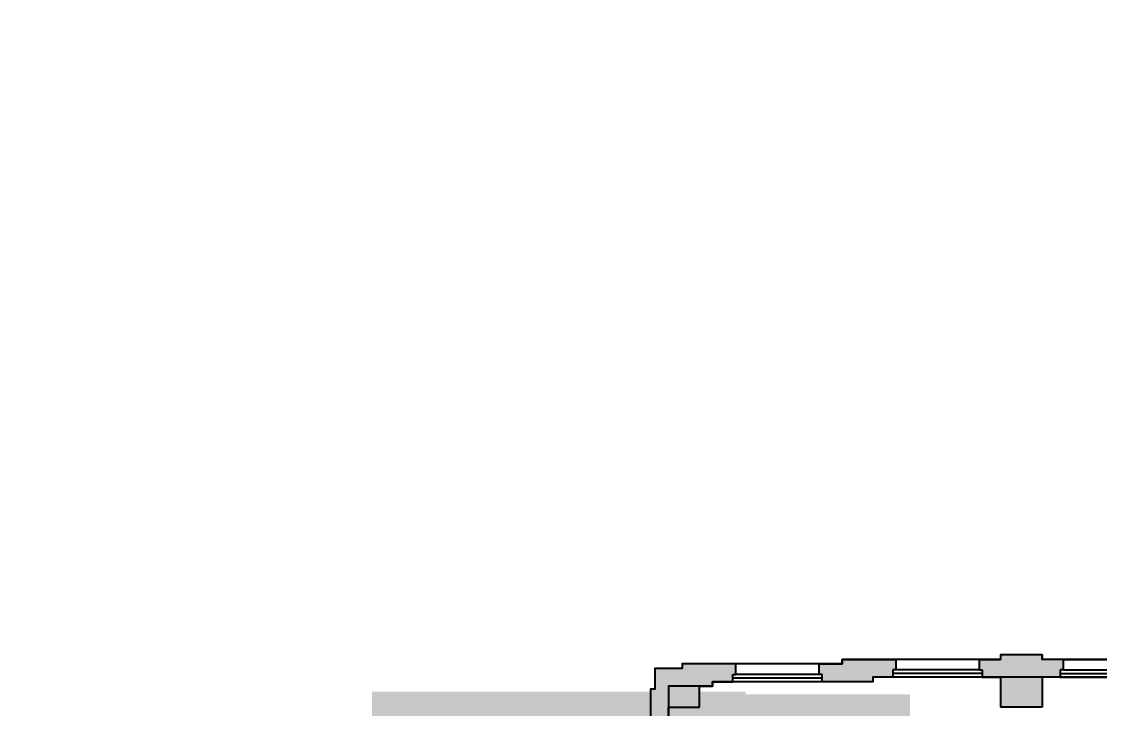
# Model space of a CAD drawing. Extents: x 17 to 1507, y -258 to 1125.
# Drawn here: x 84 to 808, y 664 to 1125 of the extents above; entities that cross this region are included whole.
import ezdxf

# ---------------------------------------------------------------- set-up
doc = ezdxf.new("R2010")
doc.units = 0
doc.header["$LTSCALE"] = 120
doc.header["$MEASUREMENT"] = 0
doc.layers.get('0').update_dxf_attribs({"linetype": 'CONTINUOUS'})
for name, color, linetype in [('GROS$', 20, 'CONTINUOUS'), ('PL', 82, 'CONTINUOUS'), ('RedLineLayer_ModelSpace', 7, 'CONTINUOUS'), ('WA', 30, 'CONTINUOUS'), ('WA-EXT', 63, 'CONTINUOUS'), ('WN', 8, 'CONTINUOUS')]:
    doc.layers.add(name, color=color, linetype=linetype)
doc.styles.add('ASSETTEXT', font='simplex.shx')

# ---------------------------------------------------------------- blocks, each defined once
blk = doc.blocks.new('WNH')
for p, q in [((-2, 5), (58, 5)), ((-2, 2.5), (58, 2.5)), ((0, 0), (56, 0))]:
    blk.add_line(p, q)
at = {"layer": 'PL'}
blk.add_line((0, -7), (56, -7), dxfattribs=at)

msp = doc.modelspace()

# ---------------------------------------------------------------- hatches: boundary and pattern name
at = {"layer": 'WA-EXT'}
for points in [[(635.2, 696.98), (671.2, 696.98), (671.2, 689.98), (669.2, 689.98), (669.2, 684.98), (655.7, 684.98), (655.7, 681.98), (621.7, 681.98), (621.7, 686.98), (619.7, 686.98), (619.7, 693.98), (635.2, 693.98)], [(518.45, 610.98), (518.45, 664.98), (539.45, 664.98), (539.45, 678.98), (548.2, 678.98), (548.2, 681.98), (561.7, 681.98), (561.7, 686.98), (563.7, 686.98), (563.7, 693.98), (527.7, 693.98), (527.7, 690.98), (509.45, 690.98), (509.45, 676.98), (506.45, 676.98), (506.45, 622.98), (500.2, 622.98), (500.2, 625.98), (478.2, 625.98), (478.2, 618.98), (480.2, 618.98), (480.2, 613.98), (486.95, 613.98), (486.95, 610.98)]]:
    msp.add_hatch(color=256, dxfattribs=at).paths.add_polyline_path(points)
h = msp.add_hatch(color=256, dxfattribs=at)
h.paths.add_polyline_path([(769.45, 664.98), (741.45, 664.98), (741.45, 684.98), (729.2, 684.98), (729.2, 689.98), (727.2, 689.98), (727.2, 696.98), (741.45, 696.98), (741.45, 699.98), (769.45, 699.98), (769.45, 696.98), (783.7, 696.98), (783.7, 689.98), (781.7, 689.98), (781.7, 684.98), (769.45, 684.98)])
h.paths.add_polyline_path([(1117.2, 618.98), (1097.7, 618.98), (1097.7, 615.98), (1090.7, 615.98), (1090.7, 608.98), (1092.7, 608.98), (1092.7, 603.98), (1122.2, 603.98), (1122.2, 608.98), (1124.2, 608.98), (1124.2, 615.98), (1117.2, 615.98)])
h.paths.add_polyline_path([(1345.2, 537.98), (1325.7, 537.98), (1325.7, 534.98), (1318.7, 534.98), (1318.7, 527.98), (1320.7, 527.98), (1320.7, 522.98), (1350.2, 522.98), (1350.2, 527.98), (1352.2, 527.98), (1352.2, 534.98), (1345.2, 534.98)])
h.paths.add_polyline_path([(1408.2, 527.98), (1408.2, 534.98), (1438.2, 534.98), (1438.2, 531.98), (1457.45, 531.98), (1457.45, 517.98), (1460.45, 517.98), (1460.45, 474.98), (1453.45, 474.98), (1453.45, 476.98), (1448.45, 476.98), (1448.45, 505.98), (1427.45, 505.98), (1427.45, 519.98), (1418.7, 519.98), (1418.7, 522.98), (1410.2, 522.98), (1410.2, 527.98)])
h.paths.add_polyline_path([(1493.45, 176.73), (1490.45, 176.73), (1490.45, 169.73), (1483.45, 169.73), (1483.45, 171.73), (1478.45, 171.73), (1478.45, 193.23), (1483.45, 193.23), (1483.45, 195.23), (1490.45, 195.23), (1490.45, 188.23), (1493.45, 188.23)])

# ---------------------------------------------------------------- linework, layer by layer
at = {"layer": 'GROS$'}
for points in [[(875.7, 696.98), (769.45, 696.98), (769.45, 699.98), (741.45, 699.98), (741.45, 696.98), (635.2, 696.98), (635.2, 693.98), (527.7, 693.98), (527.7, 690.98), (509.45, 690.98), (509.45, 676.98), (506.45, 676.98), (506.45, 622.98)], [(855.2, 684.98), (655.7, 684.98), (655.7, 681.98), (548.2, 681.98), (548.2, 678.98), (518.45, 678.98), (518.45, 610.98)]]:
    msp.add_lwpolyline(points, dxfattribs=at)
at = {"layer": 'RedLineLayer_ModelSpace', "color": 1, "const_width": 28.96}
for points in [[(333.77, 660.9), (555.99, 660.9), (555.99, 460.36), (333.77, 460.36), (333.77, 660.9)], [(557.79, 659.09), (666.19, 659.09), (666.19, 563.34), (557.79, 563.34), (557.79, 659.09)]]:
    msp.add_lwpolyline(points, close=True, dxfattribs=at)
at = {"layer": 'WA'}
for p, q in [((635.2, 693.98), (635.2, 696.98)), ((635.2, 696.98), (671.2, 696.98)), ((671.2, 696.98), (671.2, 689.98)), ((727.2, 696.98), (741.45, 696.98)), ((727.2, 696.98), (727.2, 689.98)), ((741.45, 699.98), (741.45, 696.98)), ((769.45, 699.98), (741.45, 699.98)), ((769.45, 699.98), (769.45, 696.98)), ((783.7, 696.98), (769.45, 696.98)), ((783.7, 696.98), (783.7, 689.98)), ((527.7, 690.98), (509.45, 690.98)), ((509.45, 690.98), (509.45, 676.98)), ((563.7, 693.98), (527.7, 693.98)), ((527.7, 693.98), (527.7, 690.98)), ((563.7, 686.98), (563.7, 693.98)), ((619.7, 686.98), (619.7, 693.98)), ((619.7, 693.98), (635.2, 693.98)), ((671.2, 689.98), (669.2, 689.98)), ((669.2, 689.98), (669.2, 684.98)), ((727.2, 689.98), (729.2, 689.98)), ((729.2, 689.98), (729.2, 684.98)), ((781.7, 689.98), (781.7, 684.98)), ((783.7, 689.98), (781.7, 689.98)), ((548.2, 681.98), (561.7, 681.98)), ((548.2, 678.98), (548.2, 681.98)), ((561.7, 681.98), (561.7, 686.98)), ((561.7, 686.98), (563.7, 686.98)), ((621.7, 686.98), (619.7, 686.98)), ((621.7, 681.98), (621.7, 686.98)), ((655.7, 681.98), (621.7, 681.98)), ((669.2, 684.98), (655.7, 684.98)), ((655.7, 684.98), (655.7, 681.98)), ((729.2, 684.98), (741.45, 684.98)), ((741.45, 684.98), (741.45, 664.98)), ((769.45, 684.98), (769.45, 664.98)), ((781.7, 684.98), (769.45, 684.98)), ((509.45, 676.98), (506.45, 676.98)), ((506.45, 676.98), (506.45, 622.98)), ((539.45, 664.98), (539.45, 678.98)), ((539.45, 678.98), (548.2, 678.98)), ((518.45, 610.98), (518.45, 664.98)), ((518.45, 664.98), (539.45, 664.98)), ((769.45, 664.98), (741.45, 664.98))]:
    msp.add_line(p, q, dxfattribs=at)
at = {"layer": 'WA-EXT', "color": 7}
for p, q in [((635.2, 693.98), (635.2, 696.98)), ((635.2, 696.98), (671.2, 696.98)), ((671.2, 696.98), (671.2, 689.98)), ((727.2, 696.98), (741.45, 696.98)), ((727.2, 696.98), (727.2, 689.98)), ((741.45, 699.98), (741.45, 696.98)), ((769.45, 699.98), (741.45, 699.98)), ((769.45, 699.98), (769.45, 696.98)), ((783.7, 696.98), (769.45, 696.98)), ((783.7, 696.98), (783.7, 689.98)), ((527.7, 690.98), (509.45, 690.98)), ((509.45, 690.98), (509.45, 676.98)), ((563.7, 693.98), (527.7, 693.98)), ((527.7, 693.98), (527.7, 690.98)), ((563.7, 686.98), (563.7, 693.98)), ((619.7, 686.98), (619.7, 693.98)), ((619.7, 693.98), (635.2, 693.98)), ((671.2, 689.98), (669.2, 689.98)), ((669.2, 689.98), (669.2, 684.98)), ((727.2, 689.98), (729.2, 689.98)), ((729.2, 689.98), (729.2, 684.98)), ((781.7, 689.98), (781.7, 684.98)), ((783.7, 689.98), (781.7, 689.98)), ((548.2, 681.98), (561.7, 681.98)), ((548.2, 678.98), (548.2, 681.98)), ((561.7, 681.98), (561.7, 686.98)), ((561.7, 686.98), (563.7, 686.98)), ((621.7, 686.98), (619.7, 686.98)), ((621.7, 681.98), (621.7, 686.98)), ((655.7, 681.98), (621.7, 681.98)), ((669.2, 684.98), (655.7, 684.98)), ((655.7, 684.98), (655.7, 681.98)), ((729.2, 684.98), (741.45, 684.98)), ((741.45, 684.98), (741.45, 664.98)), ((769.45, 684.98), (769.45, 664.98)), ((781.7, 684.98), (769.45, 684.98)), ((509.45, 676.98), (506.45, 676.98)), ((506.45, 676.98), (506.45, 622.98)), ((539.45, 664.98), (539.45, 678.98)), ((539.45, 678.98), (548.2, 678.98)), ((518.45, 664.98), (539.45, 664.98)), ((518.45, 610.98), (518.45, 664.98)), ((769.45, 664.98), (741.45, 664.98))]:
    msp.add_line(p, q, dxfattribs=at)

# ---------------------------------------------------------------- block references
at = {"layer": 'WN', "rotation": 180}
for p in [(727.2, 689.98), (619.7, 686.98)]:
    msp.add_blockref('WNH', p, dxfattribs=at)
at = {"layer": 'WN', "xscale": -1, "rotation": 180}
msp.add_blockref('WNH', (783.7, 689.98), dxfattribs=at)

# ---------------------------------------------------------------- texts
at = {"color": 1, "insert": (73.4, 163.2), "char_height": 75.4286, "attachment_point": 1, "rotation": 34.99941, "style": 'ASSETTEXT'}
msp.add_mtext('For Demonstration Purposes Only', dxfattribs=at)

doc.saveas('drawing.dxf')
